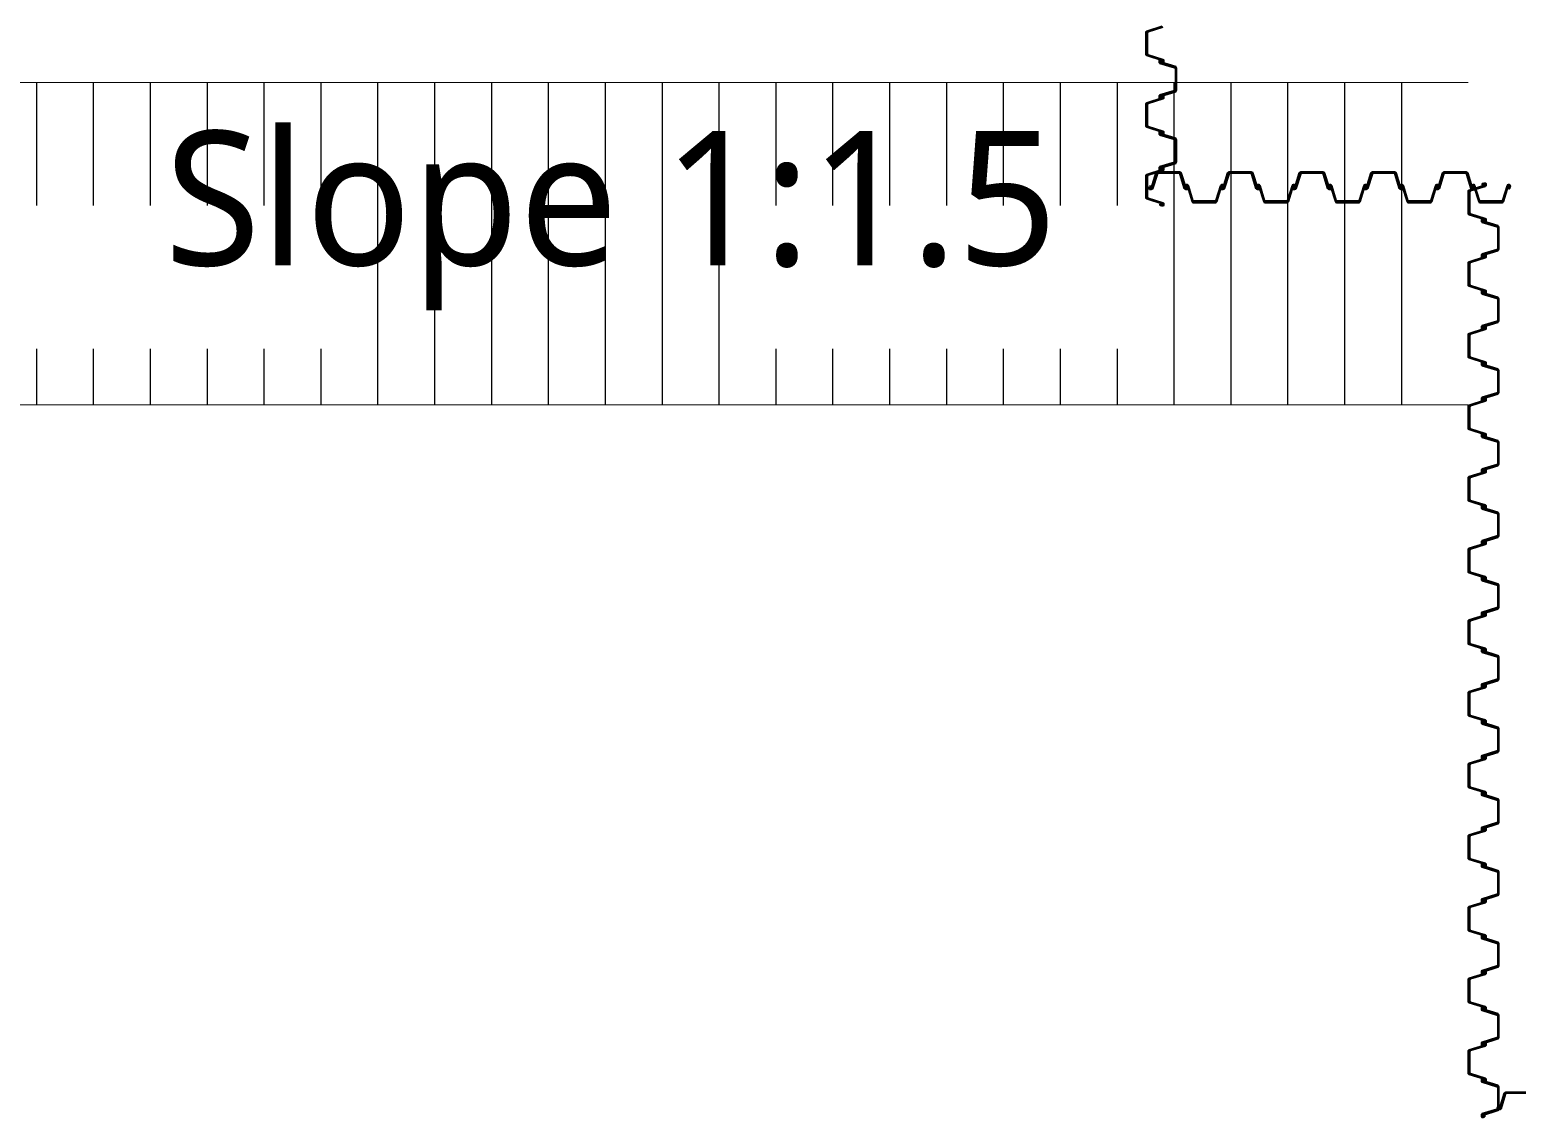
# Model space of a CAD drawing. Header units: millimetres. Extents: x -383953 to 676589, y -101685 to 196247.
# Drawn here: x 15797 to 32394, y 35019 to 47163 of the extents above; entities that cross this region are included whole.
import ezdxf
from ezdxf.enums import TextEntityAlignment as Align

# ---------------------------------------------------------------- set-up
doc = ezdxf.new("R2010")
doc.units = ezdxf.units.MM
doc.layers.add('$0$NDC_S_THIN LINE', color=7, linetype='Continuous', lineweight=20)
doc.layers.add('NDC_S_DIM', color=1, linetype='Continuous', lineweight=15)
doc.layers.add('C-TEXT', color=7, linetype='Continuous')
doc.layers.add('SHEET Pile', color=2, linetype='Continuous')
doc.styles.add('JY-T', font='malgun.ttf')

msp = doc.modelspace()

# ---------------------------------------------------------------- hatches: boundary and pattern name
at = {"layer": '$0$NDC_S_THIN LINE', "ltscale": 100}
h = msp.add_hatch(dxfattribs=at)
h.set_pattern_fill('ANSI31', scale=200, angle=45)
edge = h.paths.add_edge_path()
edge.add_ellipse((9193.4, 48742.1), major_axis=(-13.9, 2204.7), ratio=0.9999998, start_angle=169.10867, end_angle=171.9914, ccw=False)
edge.add_ellipse((9193.4, 48742.1), major_axis=(-13.9, 2204.7), ratio=0.9999998, start_angle=148.75232, end_angle=169.10867)
edge.add_line((8790.5, 46574.5), (900, 46574.5))
edge.add_line((900, 46574.5), (900, 44400))
edge.add_line((900, 44400), (7200, 44400))
edge.add_line((7200, 44400), (7200, 45200))
edge.add_line((7200, 45200), (8900, 45200))
edge.add_line((8900, 45200), (8900, 46556.9))
h.paths.add_polyline_path([(15600, 44400), (11200, 44400), (11200, 43600), (9200, 43600), (9200, 42974.5), (17600, 42974.5), (17600, 43600), (15600, 43600)])
edge = h.paths.add_edge_path()
edge.add_line((15600, 45200), (17600, 45200))
edge.add_line((17600, 45200), (17600, 46574.5))
edge.add_line((17600, 46574.5), (9596.3, 46574.5))
edge.add_ellipse((9193.4, 48742.1), major_axis=(-13.9, 2204.7), ratio=0.9999998, start_angle=179.90566, end_angle=190.16963, ccw=False)
edge.add_line((9500, 46561), (9500, 45200))
edge.add_line((9500, 45200), (11200, 45200))
edge.add_line((11200, 45200), (11200, 44400))
edge.add_line((11200, 44400), (15600, 44400))
edge.add_line((15600, 44400), (15600, 45200))
h.paths.add_polyline_path([(7200, 44400), (900, 44400), (900, 42974.5), (9200, 42974.5), (9200, 43600), (7200, 43600)])
h.paths.add_polyline_path([(24000, 44400), (19600, 44400), (19600, 43600), (17600, 43600), (17600, 42974.5), (26000, 42974.5), (26000, 43600), (24000, 43600)])
h.paths.add_polyline_path([(26000, 46574.5), (17600, 46574.5), (17600, 45200), (19600, 45200), (19600, 44400), (24000, 44400), (24000, 45200), (26000, 45200)])
h.paths.add_polyline_path([(31400, 46574.5), (26000, 46574.5), (26000, 45200), (28000, 45200), (28000, 44400), (31400, 44400)])
h.paths.add_polyline_path([(28442.1, 46012.6, -1.0025688), (28440.4, 46007), (28449.1, 46003.6, 0.617645), (28447.5, 46031.6, 0.725792), (28401.5, 46045.7)], flags=16)
h.paths.add_polyline_path([(28457, 45604.4, 0.6688329), (28444.2, 45628.6), (28444.2, 45626.6, -0.4994661), (28455.7, 45605.8), (28427.4, 45597, 0.7805535)], flags=16)
h.paths.add_polyline_path([(28313.6, 45417.2, 0.6026479), (28311.1, 45397.6, 0.9313947), (28311.5, 45391.7, 0.6026479), (28314, 45411.4, 0.9313947)], flags=16)
h.paths.add_polyline_path([(29113.6, 45417.2, 0.6026479), (29111.1, 45397.6, 0.9313947), (29111.5, 45391.7, 0.6026479), (29114, 45411.4, 0.9313947)], flags=16)
h.paths.add_polyline_path([(29517.5, 45428.7), (29526.4, 45400.4, 0.7805536), (29519, 45430, 0.6688329), (29494.8, 45417.2), (29496.8, 45417.2, -0.4994662)], flags=16)
h.paths.add_polyline_path([(30713.6, 45417.2, 0.6026479), (30711.1, 45397.6, 0.9313947), (30711.5, 45391.7, 0.6026479), (30714, 45411.4, 0.9313947)], flags=16)
h.paths.add_polyline_path([(29902.8, 45381.8), (29914.2, 45408.3, 0.800323)], flags=16)
h.paths.add_polyline_path([(31400, 44400), (28000, 44400), (28000, 43600), (26000, 43600), (26000, 42974.5), (31400, 42974.5)])
h.paths.add_polyline_path([(12806.3, 45326.7), (14869.8, 45326.7), (14869.8, 46102.3), (12806.3, 46102.3)], flags=24)
h.paths.add_polyline_path([(11557.6, 46025.6), (16320.7, 46025.6), (16320.7, 47131.2), (11557.6, 47131.2)], flags=9)

# ---------------------------------------------------------------- linework, layer by layer
at = {"layer": '$0$NDC_S_THIN LINE', "color": 7, "ltscale": 100, "const_width": 10}
msp.add_lwpolyline([(900, 42974.5), (31860, 42974.5)], dxfattribs=at)
at = {"layer": 'NDC_S_DIM', "ltscale": 100, "const_width": 10}
for points in [[(900, 46574.5), (28588.7, 46574.5)], [(900, 46574.5), (31860, 46574.5)]]:
    msp.add_lwpolyline(points, dxfattribs=at)
at = {"layer": 'SHEET Pile'}
for points in [[(28447.2, 47189.8), (28284, 47139.8, 0.2992329), (28274.2, 47124.9), (28274.2, 46896.7, 0.2992329), (28284, 46881.8), (28447.5, 46831.6, -0.2992329), (28457, 46817.2), (28457, 46809.8, -0.5351003), (28436.5, 46796), (28420.5, 46801.7, -0.2992329), (28418.7, 46804.4), (28418.7, 46811.8, -0.5393699), (28422.8, 46814.5), (28440.1, 46807.1, 0.5393699), (28444.2, 46809.8), (28444.2, 46817.2, 0.2992329), (28442.4, 46819.9), (28271.2, 46873.4, -0.2992329), (28261.5, 46888.3), (28261.5, 47133.3, -0.2992329), (28271.2, 47148.2), (28442.4, 47201.7, 0.2992329)], [(28415.7, 46789.8), (28578.9, 46739.8, -0.2992329), (28588.7, 46724.9), (28588.7, 46496.7, -0.2992329), (28578.9, 46481.8), (28415.4, 46431.6, 0.2992329), (28405.9, 46417.2), (28405.9, 46409.8, 0.5351003), (28426.4, 46396), (28442.4, 46401.7, 0.2992329), (28444.2, 46404.4), (28444.2, 46411.8, 0.5393699), (28440.1, 46414.5), (28422.8, 46407.1, -0.5393699), (28418.7, 46409.8), (28418.7, 46417.2, -0.2992329), (28420.5, 46419.9), (28591.7, 46473.4, 0.2992329), (28601.5, 46488.3), (28601.5, 46733.3, 0.2992329), (28591.7, 46748.2), (28420.5, 46801.7, -0.2992329), (28418.7, 46804.4), (28418.7, 46811.8, -0.5393699), (28422.8, 46814.5), (28440.1, 46807.1, 0.5393699), (28444.2, 46809.8), (28444.2, 46817.2, 0.2992329), (28442.4, 46819.9), (28426.4, 46825.6, 0.5351003), (28405.9, 46811.8), (28405.9, 46804.4, 0.2992329), (28415.4, 46790)], [(28447.2, 46389.8), (28284, 46339.8, 0.2992329), (28274.2, 46324.9), (28274.2, 46096.7, 0.2992329), (28284, 46081.8), (28447.5, 46031.6, -0.2992329), (28457, 46017.2), (28457, 46009.8, -0.5351003), (28436.5, 45996), (28420.5, 46001.7, -0.2992329), (28418.7, 46004.4), (28418.7, 46011.8, -0.5393699), (28422.8, 46014.5), (28440.1, 46007.1, 0.5393699), (28444.2, 46009.8), (28444.2, 46017.2, 0.2992329), (28442.4, 46019.9), (28271.2, 46073.4, -0.2992329), (28261.5, 46088.3), (28261.5, 46333.3, -0.2992329), (28271.2, 46348.2), (28442.4, 46401.7, 0.2992329), (28444.2, 46404.4), (28444.2, 46411.8, 0.5393699), (28440.1, 46414.5), (28422.8, 46407.1, -0.5393699), (28418.7, 46409.8), (28418.7, 46417.2, -0.2992329), (28420.5, 46419.9), (28436.5, 46425.6, -0.5351003), (28457, 46411.8), (28457, 46404.4, -0.2992329), (28447.5, 46390)], [(28415.7, 45989.8), (28578.9, 45939.8, -0.2992329), (28588.7, 45924.9), (28588.7, 45696.7, -0.2992329), (28578.9, 45681.8), (28415.4, 45631.6, 0.2992329), (28405.9, 45617.2), (28405.9, 45609.8, 0.5351003), (28426.4, 45596), (28442.4, 45601.7, 0.2992329), (28444.2, 45604.4), (28444.2, 45611.8, 0.5393699), (28440.1, 45614.5), (28422.8, 45607.1, -0.5393699), (28418.7, 45609.8), (28418.7, 45617.2, -0.2992329), (28420.5, 45619.9), (28591.7, 45673.4, 0.2992329), (28601.5, 45688.3), (28601.5, 45933.3, 0.2992329), (28591.7, 45948.2), (28420.5, 46001.7, -0.2992329), (28418.7, 46004.4), (28418.7, 46011.8, -0.5393699), (28422.8, 46014.5), (28440.1, 46007.1, 0.5393699), (28444.2, 46009.8), (28444.2, 46017.2, 0.2992329), (28442.4, 46019.9), (28426.4, 46025.6, 0.5351003), (28405.9, 46011.8), (28405.9, 46004.4, 0.2992329), (28415.4, 45990)], [(28447.2, 45589.8), (28284, 45539.8, 0.2992329), (28274.2, 45524.9), (28274.2, 45296.7, 0.2992329), (28284, 45281.8), (28447.5, 45231.6, -0.2992329), (28457, 45217.2), (28457, 45209.8, -0.5351003), (28436.5, 45196), (28420.5, 45201.7, -0.2992329), (28418.7, 45204.4), (28418.7, 45211.8, -0.5393699), (28422.8, 45214.5), (28440.1, 45207.1, 0.5393699), (28444.2, 45209.8), (28444.2, 45217.2, 0.2992329), (28442.4, 45219.9), (28271.2, 45273.4, -0.2992329), (28261.5, 45288.3), (28261.5, 45533.3, -0.2992329), (28271.2, 45548.2), (28442.4, 45601.7, 0.2992329), (28444.2, 45604.4), (28444.2, 45611.8, 0.5393699), (28440.1, 45614.5), (28422.8, 45607.1, -0.5393699), (28418.7, 45609.8), (28418.7, 45617.2, -0.2992329), (28420.5, 45619.9), (28436.5, 45625.6, -0.5351003), (28457, 45611.8), (28457, 45604.4, -0.2992329), (28447.5, 45590)], [(28691.6, 45388.7), (28641.6, 45551.9, 0.2992329), (28626.7, 45561.7), (28398.5, 45561.7, 0.2992329), (28383.6, 45551.9), (28333.4, 45388.4, -0.2992329), (28319, 45378.9), (28311.5, 45378.9, -0.5351003), (28297.8, 45399.4), (28303.5, 45415.4, -0.2992329), (28306.2, 45417.2), (28313.6, 45417.2, -0.5393699), (28316.3, 45413.1), (28308.8, 45395.8, 0.5393699), (28311.5, 45391.7), (28319, 45391.7, 0.2992329), (28321.7, 45393.5), (28375.2, 45564.7, -0.2992329), (28390.1, 45574.5), (28635.1, 45574.5, -0.2992329), (28650, 45564.7), (28703.5, 45393.5, 0.2992329), (28706.2, 45391.7), (28713.6, 45391.7, 0.5393699), (28716.3, 45395.8), (28708.8, 45413.1, -0.5393699), (28711.5, 45417.2), (28719, 45417.2, -0.2992329), (28721.7, 45415.4), (28727.4, 45399.4, -0.5351003), (28713.6, 45378.9), (28706.2, 45378.9, -0.2992329), (28691.8, 45388.4)], [(29491.6, 45388.7), (29441.6, 45551.9, 0.2992329), (29426.7, 45561.7), (29198.5, 45561.7, 0.2992329), (29183.6, 45551.9), (29133.4, 45388.4, -0.2992329), (29119, 45378.9), (29111.5, 45378.9, -0.5351003), (29097.8, 45399.4), (29103.5, 45415.4, -0.2992329), (29106.2, 45417.2), (29113.6, 45417.2, -0.5393699), (29116.3, 45413.1), (29108.8, 45395.8, 0.5393699), (29111.5, 45391.7), (29119, 45391.7, 0.2992329), (29121.7, 45393.5), (29175.2, 45564.7, -0.2992329), (29190.1, 45574.5), (29435.1, 45574.5, -0.2992329), (29450, 45564.7), (29503.5, 45393.5, 0.2992329), (29506.2, 45391.7), (29513.6, 45391.7, 0.5393699), (29516.3, 45395.8), (29508.8, 45413.1, -0.5393699), (29511.5, 45417.2), (29519, 45417.2, -0.2992329), (29521.7, 45415.4), (29527.4, 45399.4, -0.5351003), (29513.6, 45378.9), (29506.2, 45378.9, -0.2992329), (29491.8, 45388.4)], [(30291.6, 45388.7), (30241.6, 45551.9, 0.2992329), (30226.7, 45561.7), (29998.5, 45561.7, 0.2992329), (29983.6, 45551.9), (29933.4, 45388.4, -0.2992329), (29919, 45378.9), (29911.5, 45378.9, -0.5351003), (29897.8, 45399.4), (29903.5, 45415.4, -0.2992329), (29906.2, 45417.2), (29913.6, 45417.2, -0.5393699), (29916.3, 45413.1), (29908.8, 45395.8, 0.5393699), (29911.5, 45391.7), (29919, 45391.7, 0.2992329), (29921.7, 45393.5), (29975.2, 45564.7, -0.2992329), (29990.1, 45574.5), (30235.1, 45574.5, -0.2992329), (30250, 45564.7), (30303.5, 45393.5, 0.2992329), (30306.2, 45391.7), (30313.6, 45391.7, 0.5393699), (30316.3, 45395.8), (30308.8, 45413.1, -0.5393699), (30311.5, 45417.2), (30319, 45417.2, -0.2992329), (30321.7, 45415.4), (30327.4, 45399.4, -0.5351003), (30313.6, 45378.9), (30306.2, 45378.9, -0.2992329), (30291.8, 45388.4)], [(31091.6, 45388.7), (31041.6, 45551.9, 0.2992329), (31026.7, 45561.7), (30798.5, 45561.7, 0.2992329), (30783.6, 45551.9), (30733.4, 45388.4, -0.2992329), (30719, 45378.9), (30711.5, 45378.9, -0.5351003), (30697.8, 45399.4), (30703.5, 45415.4, -0.2992329), (30706.2, 45417.2), (30713.6, 45417.2, -0.5393699), (30716.3, 45413.1), (30708.8, 45395.8, 0.5393699), (30711.5, 45391.7), (30719, 45391.7, 0.2992329), (30721.7, 45393.5), (30775.2, 45564.7, -0.2992329), (30790.1, 45574.5), (31035.1, 45574.5, -0.2992329), (31050, 45564.7), (31103.5, 45393.5, 0.2992329), (31106.2, 45391.7), (31113.6, 45391.7, 0.5393699), (31116.3, 45395.8), (31108.8, 45413.1, -0.5393699), (31111.5, 45417.2), (31119, 45417.2, -0.2992329), (31121.7, 45415.4), (31127.4, 45399.4, -0.5351003), (31113.6, 45378.9), (31106.2, 45378.9, -0.2992329), (31091.8, 45388.4)], [(31891.6, 45388.7), (31841.6, 45551.9, 0.2992329), (31826.7, 45561.7), (31598.5, 45561.7, 0.2992329), (31583.6, 45551.9), (31533.4, 45388.4, -0.2992329), (31519, 45378.9), (31511.5, 45378.9, -0.5351003), (31497.8, 45399.4), (31503.5, 45415.4, -0.2992329), (31506.2, 45417.2), (31513.6, 45417.2, -0.5393699), (31516.3, 45413.1), (31508.8, 45395.8, 0.5393699), (31511.5, 45391.7), (31519, 45391.7, 0.2992329), (31521.7, 45393.5), (31575.2, 45564.7, -0.2992329), (31590.1, 45574.5), (31835.1, 45574.5, -0.2992329), (31850, 45564.7), (31903.5, 45393.5, 0.2992329), (31906.2, 45391.7), (31913.6, 45391.7, 0.5393699), (31916.3, 45395.8), (31908.8, 45413.1, -0.5393699), (31911.5, 45417.2), (31919, 45417.2, -0.2992329), (31921.7, 45415.4), (31927.4, 45399.4, -0.5351003), (31913.6, 45378.9), (31906.2, 45378.9, -0.2992329), (31891.8, 45388.4)], [(29091.6, 45420.2), (29041.6, 45257, -0.2992329), (29026.7, 45247.2), (28798.5, 45247.2, -0.2992329), (28783.6, 45257), (28733.4, 45420.5, 0.2992329), (28719, 45430), (28711.5, 45430, 0.5351003), (28697.8, 45409.5), (28703.5, 45393.5, 0.2992329), (28706.2, 45391.7), (28713.6, 45391.7, 0.5393699), (28716.3, 45395.8), (28708.8, 45413.1, -0.5393699), (28711.5, 45417.2), (28719, 45417.2, -0.2992329), (28721.7, 45415.4), (28775.2, 45244.3, 0.2992329), (28790.1, 45234.5), (29035.1, 45234.5, 0.2992329), (29050, 45244.3), (29103.5, 45415.4, -0.2992329), (29106.2, 45417.2), (29113.6, 45417.2, -0.5393699), (29116.3, 45413.1), (29108.8, 45395.8, 0.5393699), (29111.5, 45391.7), (29119, 45391.7, 0.2992329), (29121.7, 45393.5), (29127.4, 45409.5, 0.5351003), (29113.6, 45430), (29106.2, 45430, 0.2992329), (29091.8, 45420.5)], [(29891.6, 45420.2), (29841.6, 45257, -0.2992329), (29826.7, 45247.2), (29598.5, 45247.2, -0.2992329), (29583.6, 45257), (29533.4, 45420.5, 0.2992329), (29519, 45430), (29511.5, 45430, 0.5351003), (29497.8, 45409.5), (29503.5, 45393.5, 0.2992329), (29506.2, 45391.7), (29513.6, 45391.7, 0.5393699), (29516.3, 45395.8), (29508.8, 45413.1, -0.5393699), (29511.5, 45417.2), (29519, 45417.2, -0.2992329), (29521.7, 45415.4), (29575.2, 45244.3, 0.2992329), (29590.1, 45234.5), (29835.1, 45234.5, 0.2992329), (29850, 45244.3), (29903.5, 45415.4, -0.2992329), (29906.2, 45417.2), (29913.6, 45417.2, -0.5393699), (29916.3, 45413.1), (29908.8, 45395.8, 0.5393699), (29911.5, 45391.7), (29919, 45391.7, 0.2992329), (29921.7, 45393.5), (29927.4, 45409.5, 0.5351003), (29913.6, 45430), (29906.2, 45430, 0.2992329), (29891.8, 45420.5)], [(30691.6, 45420.2), (30641.6, 45257, -0.2992329), (30626.7, 45247.2), (30398.5, 45247.2, -0.2992329), (30383.6, 45257), (30333.4, 45420.5, 0.2992329), (30319, 45430), (30311.5, 45430, 0.5351003), (30297.8, 45409.5), (30303.5, 45393.5, 0.2992329), (30306.2, 45391.7), (30313.6, 45391.7, 0.5393699), (30316.3, 45395.8), (30308.8, 45413.1, -0.5393699), (30311.5, 45417.2), (30319, 45417.2, -0.2992329), (30321.7, 45415.4), (30375.2, 45244.3, 0.2992329), (30390.1, 45234.5), (30635.1, 45234.5, 0.2992329), (30650, 45244.3), (30703.5, 45415.4, -0.2992329), (30706.2, 45417.2), (30713.6, 45417.2, -0.5393699), (30716.3, 45413.1), (30708.8, 45395.8, 0.5393699), (30711.5, 45391.7), (30719, 45391.7, 0.2992329), (30721.7, 45393.5), (30727.4, 45409.5, 0.5351003), (30713.6, 45430), (30706.2, 45430, 0.2992329), (30691.8, 45420.5)], [(31491.6, 45420.2), (31441.6, 45257, -0.2992329), (31426.7, 45247.2), (31198.5, 45247.2, -0.2992329), (31183.6, 45257), (31133.4, 45420.5, 0.2992329), (31119, 45430), (31111.5, 45430, 0.5351003), (31097.8, 45409.5), (31103.5, 45393.5, 0.2992329), (31106.2, 45391.7), (31113.6, 45391.7, 0.5393699), (31116.3, 45395.8), (31108.8, 45413.1, -0.5393699), (31111.5, 45417.2), (31119, 45417.2, -0.2992329), (31121.7, 45415.4), (31175.2, 45244.3, 0.2992329), (31190.1, 45234.5), (31435.1, 45234.5, 0.2992329), (31450, 45244.3), (31503.5, 45415.4, -0.2992329), (31506.2, 45417.2), (31513.6, 45417.2, -0.5393699), (31516.3, 45413.1), (31508.8, 45395.8, 0.5393699), (31511.5, 45391.7), (31519, 45391.7, 0.2992329), (31521.7, 45393.5), (31527.4, 45409.5, 0.5351003), (31513.6, 45430), (31506.2, 45430, 0.2992329), (31491.8, 45420.5)], [(32045.7, 45414.3), (31882.5, 45364.3, 0.2992329), (31872.8, 45349.4), (31872.8, 45121.1, 0.2992329), (31882.5, 45106.3), (32046, 45056.1, -0.2992329), (32055.5, 45041.7), (32055.5, 45034.2, -0.5351003), (32035.1, 45020.5), (32019, 45026.2, -0.2992329), (32017.2, 45028.9), (32017.2, 45036.3, -0.5393699), (32021.4, 45039), (32038.6, 45031.5, 0.5393699), (32042.8, 45034.2), (32042.8, 45041.7, 0.2992329), (32041, 45044.4), (31869.8, 45097.9, -0.2992329), (31860, 45112.8), (31860, 45357.8, -0.2992329), (31869.8, 45372.6), (32041, 45426.2, 0.2992329), (32042.8, 45428.9), (32042.8, 45436.3, 0.5393699), (32038.6, 45439), (32021.4, 45431.5, -0.5393699), (32017.2, 45434.2), (32017.2, 45441.7, -0.2992329), (32019, 45444.4), (32035.1, 45450, -0.5351003), (32055.5, 45436.3), (32055.5, 45428.9, -0.2992329), (32046, 45414.4)], [(32291.6, 45420.2), (32241.6, 45257, -0.2992329), (32226.7, 45247.2), (31998.5, 45247.2, -0.2992329), (31983.6, 45257), (31933.4, 45420.5, 0.2992329), (31919, 45430), (31911.5, 45430, 0.5351003), (31897.8, 45409.5), (31903.5, 45393.5, 0.2992329), (31906.2, 45391.7), (31913.6, 45391.7, 0.5393699), (31916.3, 45395.8), (31908.8, 45413.1, -0.5393699), (31911.5, 45417.2), (31919, 45417.2, -0.2992329), (31921.7, 45415.4), (31975.2, 45244.3, 0.2992329), (31990.1, 45234.5), (32235.1, 45234.5, 0.2992329), (32250, 45244.3), (32303.5, 45415.4, -0.2992329), (32306.2, 45417.2), (32313.6, 45417.2, -0.5393699), (32316.3, 45413.1), (32308.8, 45395.8, 0.5393699), (32311.5, 45391.7), (32319, 45391.7, 0.2992329), (32321.7, 45393.5), (32327.4, 45409.5, 0.5351003), (32313.6, 45430), (32306.2, 45430, 0.2992329), (32291.8, 45420.5)], [(32014.3, 45014.3), (32177.5, 44964.3, -0.2992329), (32187.2, 44949.4), (32187.2, 44721.1, -0.2992329), (32177.5, 44706.3), (32014, 44656.1, 0.2992329), (32004.5, 44641.7), (32004.5, 44634.2, 0.5351003), (32024.9, 44620.5), (32041, 44626.2, 0.2992329), (32042.8, 44628.9), (32042.8, 44636.3, 0.5393699), (32038.6, 44639), (32021.4, 44631.5, -0.5393699), (32017.2, 44634.2), (32017.2, 44641.7, -0.2992329), (32019, 44644.4), (32190.2, 44697.9, 0.2992329), (32200, 44712.8), (32200, 44957.8, 0.2992329), (32190.2, 44972.6), (32019, 45026.2, -0.2992329), (32017.2, 45028.9), (32017.2, 45036.3, -0.5393699), (32021.4, 45039), (32038.6, 45031.5, 0.5393699), (32042.8, 45034.2), (32042.8, 45041.7, 0.2992329), (32041, 45044.4), (32024.9, 45050, 0.5351003), (32004.5, 45036.3), (32004.5, 45028.9, 0.2992329), (32014, 45014.4)], [(32045.7, 44614.3), (31882.5, 44564.3, 0.2992329), (31872.8, 44549.4), (31872.8, 44321.1, 0.2992329), (31882.5, 44306.3), (32046, 44256.1, -0.2992329), (32055.5, 44241.7), (32055.5, 44234.2, -0.5351003), (32035.1, 44220.5), (32019, 44226.2, -0.2992329), (32017.2, 44228.9), (32017.2, 44236.3, -0.5393699), (32021.4, 44239), (32038.6, 44231.5, 0.5393699), (32042.8, 44234.2), (32042.8, 44241.7, 0.2992329), (32041, 44244.4), (31869.8, 44297.9, -0.2992329), (31860, 44312.8), (31860, 44557.8, -0.2992329), (31869.8, 44572.6), (32041, 44626.2, 0.2992329), (32042.8, 44628.9), (32042.8, 44636.3, 0.5393699), (32038.6, 44639), (32021.4, 44631.5, -0.5393699), (32017.2, 44634.2), (32017.2, 44641.7, -0.2992329), (32019, 44644.4), (32035.1, 44650, -0.5351003), (32055.5, 44636.3), (32055.5, 44628.9, -0.2992329), (32046, 44614.4)], [(32014.3, 44214.3), (32177.5, 44164.3, -0.2992329), (32187.2, 44149.4), (32187.2, 43921.1, -0.2992329), (32177.5, 43906.3), (32014, 43856.1, 0.2992329), (32004.5, 43841.7), (32004.5, 43834.2, 0.5351003), (32024.9, 43820.5), (32041, 43826.2, 0.2992329), (32042.8, 43828.9), (32042.8, 43836.3, 0.5393699), (32038.6, 43839), (32021.4, 43831.5, -0.5393699), (32017.2, 43834.2), (32017.2, 43841.7, -0.2992329), (32019, 43844.4), (32190.2, 43897.9, 0.2992329), (32200, 43912.8), (32200, 44157.8, 0.2992329), (32190.2, 44172.6), (32019, 44226.2, -0.2992329), (32017.2, 44228.9), (32017.2, 44236.3, -0.5393699), (32021.4, 44239), (32038.6, 44231.5, 0.5393699), (32042.8, 44234.2), (32042.8, 44241.7, 0.2992329), (32041, 44244.4), (32024.9, 44250, 0.5351003), (32004.5, 44236.3), (32004.5, 44228.9, 0.2992329), (32014, 44214.4)], [(32045.7, 43814.3), (31882.5, 43764.3, 0.2992329), (31872.8, 43749.4), (31872.8, 43521.1, 0.2992329), (31882.5, 43506.3), (32046, 43456.1, -0.2992329), (32055.5, 43441.7), (32055.5, 43434.2, -0.5351003), (32035.1, 43420.5), (32019, 43426.2, -0.2992329), (32017.2, 43428.9), (32017.2, 43436.3, -0.5393699), (32021.4, 43439), (32038.6, 43431.5, 0.5393699), (32042.8, 43434.2), (32042.8, 43441.7, 0.2992329), (32041, 43444.4), (31869.8, 43497.9, -0.2992329), (31860, 43512.8), (31860, 43757.8, -0.2992329), (31869.8, 43772.6), (32041, 43826.2, 0.2992329), (32042.8, 43828.9), (32042.8, 43836.3, 0.5393699), (32038.6, 43839), (32021.4, 43831.5, -0.5393699), (32017.2, 43834.2), (32017.2, 43841.7, -0.2992329), (32019, 43844.4), (32035.1, 43850, -0.5351003), (32055.5, 43836.3), (32055.5, 43828.9, -0.2992329), (32046, 43814.4)], [(32014.3, 43414.3), (32177.5, 43364.3, -0.2992329), (32187.2, 43349.4), (32187.2, 43121.1, -0.2992329), (32177.5, 43106.3), (32014, 43056.1, 0.2992329), (32004.5, 43041.7), (32004.5, 43034.2, 0.5351003), (32024.9, 43020.5), (32041, 43026.2, 0.2992329), (32042.8, 43028.9), (32042.8, 43036.3, 0.5393699), (32038.6, 43039), (32021.4, 43031.5, -0.5393699), (32017.2, 43034.2), (32017.2, 43041.7, -0.2992329), (32019, 43044.4), (32190.2, 43097.9, 0.2992329), (32200, 43112.8), (32200, 43357.8, 0.2992329), (32190.2, 43372.6), (32019, 43426.2, -0.2992329), (32017.2, 43428.9), (32017.2, 43436.3, -0.5393699), (32021.4, 43439), (32038.6, 43431.5, 0.5393699), (32042.8, 43434.2), (32042.8, 43441.7, 0.2992329), (32041, 43444.4), (32024.9, 43450, 0.5351003), (32004.5, 43436.3), (32004.5, 43428.9, 0.2992329), (32014, 43414.4)], [(32045.7, 43014.3), (31882.5, 42964.3, 0.2992329), (31872.8, 42949.4), (31872.8, 42721.1, 0.2992329), (31882.5, 42706.3), (32046, 42656.1, -0.2992329), (32055.5, 42641.7), (32055.5, 42634.2, -0.5351003), (32035.1, 42620.5), (32019, 42626.2, -0.2992329), (32017.2, 42628.9), (32017.2, 42636.3, -0.5393699), (32021.4, 42639), (32038.6, 42631.5, 0.5393699), (32042.8, 42634.2), (32042.8, 42641.7, 0.2992329), (32041, 42644.4), (31869.8, 42697.9, -0.2992329), (31860, 42712.8), (31860, 42957.8, -0.2992329), (31869.8, 42972.6), (32041, 43026.2, 0.2992329), (32042.8, 43028.9), (32042.8, 43036.3, 0.5393699), (32038.6, 43039), (32021.4, 43031.5, -0.5393699), (32017.2, 43034.2), (32017.2, 43041.7, -0.2992329), (32019, 43044.4), (32035.1, 43050, -0.5351003), (32055.5, 43036.3), (32055.5, 43028.9, -0.2992329), (32046, 43014.4)], [(32014.3, 42614.3), (32177.5, 42564.3, -0.2992329), (32187.2, 42549.4), (32187.2, 42321.1, -0.2992329), (32177.5, 42306.3), (32014, 42256.1, 0.2992329), (32004.5, 42241.7), (32004.5, 42234.2, 0.5351003), (32024.9, 42220.5), (32041, 42226.2, 0.2992329), (32042.8, 42228.9), (32042.8, 42236.3, 0.5393699), (32038.6, 42239), (32021.4, 42231.5, -0.5393699), (32017.2, 42234.2), (32017.2, 42241.7, -0.2992329), (32019, 42244.4), (32190.2, 42297.9, 0.2992329), (32200, 42312.8), (32200, 42557.8, 0.2992329), (32190.2, 42572.6), (32019, 42626.2, -0.2992329), (32017.2, 42628.9), (32017.2, 42636.3, -0.5393699), (32021.4, 42639), (32038.6, 42631.5, 0.5393699), (32042.8, 42634.2), (32042.8, 42641.7, 0.2992329), (32041, 42644.4), (32024.9, 42650, 0.5351003), (32004.5, 42636.3), (32004.5, 42628.9, 0.2992329), (32014, 42614.4)], [(32045.7, 42214.3), (31882.5, 42164.3, 0.2992329), (31872.8, 42149.4), (31872.8, 41921.1, 0.2992329), (31882.5, 41906.3), (32046, 41856.1, -0.2992329), (32055.5, 41841.7), (32055.5, 41834.2, -0.5351003), (32035.1, 41820.5), (32019, 41826.2, -0.2992329), (32017.2, 41828.9), (32017.2, 41836.3, -0.5393699), (32021.4, 41839), (32038.6, 41831.5, 0.5393699), (32042.8, 41834.2), (32042.8, 41841.7, 0.2992329), (32041, 41844.4), (31869.8, 41897.9, -0.2992329), (31860, 41912.8), (31860, 42157.8, -0.2992329), (31869.8, 42172.6), (32041, 42226.2, 0.2992329), (32042.8, 42228.9), (32042.8, 42236.3, 0.5393699), (32038.6, 42239), (32021.4, 42231.5, -0.5393699), (32017.2, 42234.2), (32017.2, 42241.7, -0.2992329), (32019, 42244.4), (32035.1, 42250, -0.5351003), (32055.5, 42236.3), (32055.5, 42228.9, -0.2992329), (32046, 42214.4)], [(32014.3, 41814.3), (32177.5, 41764.3, -0.2992329), (32187.2, 41749.4), (32187.2, 41521.1, -0.2992329), (32177.5, 41506.3), (32014, 41456.1, 0.2992329), (32004.5, 41441.7), (32004.5, 41434.2, 0.5351003), (32024.9, 41420.5), (32041, 41426.2, 0.2992329), (32042.8, 41428.9), (32042.8, 41436.3, 0.5393699), (32038.6, 41439), (32021.4, 41431.5, -0.5393699), (32017.2, 41434.2), (32017.2, 41441.7, -0.2992329), (32019, 41444.4), (32190.2, 41497.9, 0.2992329), (32200, 41512.8), (32200, 41757.8, 0.2992329), (32190.2, 41772.6), (32019, 41826.2, -0.2992329), (32017.2, 41828.9), (32017.2, 41836.3, -0.5393699), (32021.4, 41839), (32038.6, 41831.5, 0.5393699), (32042.8, 41834.2), (32042.8, 41841.7, 0.2992329), (32041, 41844.4), (32024.9, 41850, 0.5351003), (32004.5, 41836.3), (32004.5, 41828.9, 0.2992329), (32014, 41814.4)], [(32045.7, 41414.3), (31882.5, 41364.3, 0.2992329), (31872.8, 41349.4), (31872.8, 41121.1, 0.2992329), (31882.5, 41106.3), (32046, 41056.1, -0.2992329), (32055.5, 41041.7), (32055.5, 41034.2, -0.5351003), (32035.1, 41020.5), (32019, 41026.2, -0.2992329), (32017.2, 41028.9), (32017.2, 41036.3, -0.5393699), (32021.4, 41039), (32038.6, 41031.5, 0.5393699), (32042.8, 41034.2), (32042.8, 41041.7, 0.2992329), (32041, 41044.4), (31869.8, 41097.9, -0.2992329), (31860, 41112.8), (31860, 41357.8, -0.2992329), (31869.8, 41372.6), (32041, 41426.2, 0.2992329), (32042.8, 41428.9), (32042.8, 41436.3, 0.5393699), (32038.6, 41439), (32021.4, 41431.5, -0.5393699), (32017.2, 41434.2), (32017.2, 41441.7, -0.2992329), (32019, 41444.4), (32035.1, 41450, -0.5351003), (32055.5, 41436.3), (32055.5, 41428.9, -0.2992329), (32046, 41414.4)], [(32014.3, 41014.3), (32177.5, 40964.3, -0.2992329), (32187.2, 40949.4), (32187.2, 40721.1, -0.2992329), (32177.5, 40706.3), (32014, 40656.1, 0.2992329), (32004.5, 40641.7), (32004.5, 40634.2, 0.5351003), (32024.9, 40620.5), (32041, 40626.2, 0.2992329), (32042.8, 40628.9), (32042.8, 40636.3, 0.5393699), (32038.6, 40639), (32021.4, 40631.5, -0.5393699), (32017.2, 40634.2), (32017.2, 40641.7, -0.2992329), (32019, 40644.4), (32190.2, 40697.9, 0.2992329), (32200, 40712.8), (32200, 40957.8, 0.2992329), (32190.2, 40972.6), (32019, 41026.2, -0.2992329), (32017.2, 41028.9), (32017.2, 41036.3, -0.5393699), (32021.4, 41039), (32038.6, 41031.5, 0.5393699), (32042.8, 41034.2), (32042.8, 41041.7, 0.2992329), (32041, 41044.4), (32024.9, 41050, 0.5351003), (32004.5, 41036.3), (32004.5, 41028.9, 0.2992329), (32014, 41014.4)], [(32045.7, 40614.3), (31882.5, 40564.3, 0.2992329), (31872.8, 40549.4), (31872.8, 40321.1, 0.2992329), (31882.5, 40306.3), (32046, 40256.1, -0.2992329), (32055.5, 40241.7), (32055.5, 40234.2, -0.5351003), (32035.1, 40220.5), (32019, 40226.2, -0.2992329), (32017.2, 40228.9), (32017.2, 40236.3, -0.5393699), (32021.4, 40239), (32038.6, 40231.5, 0.5393699), (32042.8, 40234.2), (32042.8, 40241.7, 0.2992329), (32041, 40244.4), (31869.8, 40297.9, -0.2992329), (31860, 40312.8), (31860, 40557.8, -0.2992329), (31869.8, 40572.6), (32041, 40626.2, 0.2992329), (32042.8, 40628.9), (32042.8, 40636.3, 0.5393699), (32038.6, 40639), (32021.4, 40631.5, -0.5393699), (32017.2, 40634.2), (32017.2, 40641.7, -0.2992329), (32019, 40644.4), (32035.1, 40650, -0.5351003), (32055.5, 40636.3), (32055.5, 40628.9, -0.2992329), (32046, 40614.4)], [(32014.3, 40214.3), (32177.5, 40164.3, -0.2992329), (32187.2, 40149.4), (32187.2, 39921.1, -0.2992329), (32177.5, 39906.3), (32014, 39856.1, 0.2992329), (32004.5, 39841.7), (32004.5, 39834.2, 0.5351003), (32024.9, 39820.5), (32041, 39826.2, 0.2992329), (32042.8, 39828.9), (32042.8, 39836.3, 0.5393699), (32038.6, 39839), (32021.4, 39831.5, -0.5393699), (32017.2, 39834.2), (32017.2, 39841.7, -0.2992329), (32019, 39844.4), (32190.2, 39897.9, 0.2992329), (32200, 39912.8), (32200, 40157.8, 0.2992329), (32190.2, 40172.6), (32019, 40226.2, -0.2992329), (32017.2, 40228.9), (32017.2, 40236.3, -0.5393699), (32021.4, 40239), (32038.6, 40231.5, 0.5393699), (32042.8, 40234.2), (32042.8, 40241.7, 0.2992329), (32041, 40244.4), (32024.9, 40250, 0.5351003), (32004.5, 40236.3), (32004.5, 40228.9, 0.2992329), (32014, 40214.4)], [(32045.7, 39814.3), (31882.5, 39764.3, 0.2992329), (31872.8, 39749.4), (31872.8, 39521.1, 0.2992329), (31882.5, 39506.3), (32046, 39456.1, -0.2992329), (32055.5, 39441.7), (32055.5, 39434.2, -0.5351003), (32035.1, 39420.5), (32019, 39426.2, -0.2992329), (32017.2, 39428.9), (32017.2, 39436.3, -0.5393699), (32021.4, 39439), (32038.6, 39431.5, 0.5393699), (32042.8, 39434.2), (32042.8, 39441.7, 0.2992329), (32041, 39444.4), (31869.8, 39497.9, -0.2992329), (31860, 39512.8), (31860, 39757.8, -0.2992329), (31869.8, 39772.6), (32041, 39826.2, 0.2992329), (32042.8, 39828.9), (32042.8, 39836.3, 0.5393699), (32038.6, 39839), (32021.4, 39831.5, -0.5393699), (32017.2, 39834.2), (32017.2, 39841.7, -0.2992329), (32019, 39844.4), (32035.1, 39850, -0.5351003), (32055.5, 39836.3), (32055.5, 39828.9, -0.2992329), (32046, 39814.4)], [(32014.3, 39414.3), (32177.5, 39364.3, -0.2992329), (32187.2, 39349.4), (32187.2, 39121.1, -0.2992329), (32177.5, 39106.3), (32014, 39056.1, 0.2992329), (32004.5, 39041.7), (32004.5, 39034.2, 0.5351003), (32024.9, 39020.5), (32041, 39026.2, 0.2992329), (32042.8, 39028.9), (32042.8, 39036.3, 0.5393699), (32038.6, 39039), (32021.4, 39031.5, -0.5393699), (32017.2, 39034.2), (32017.2, 39041.7, -0.2992329), (32019, 39044.4), (32190.2, 39097.9, 0.2992329), (32200, 39112.8), (32200, 39357.8, 0.2992329), (32190.2, 39372.6), (32019, 39426.2, -0.2992329), (32017.2, 39428.9), (32017.2, 39436.3, -0.5393699), (32021.4, 39439), (32038.6, 39431.5, 0.5393699), (32042.8, 39434.2), (32042.8, 39441.7, 0.2992329), (32041, 39444.4), (32024.9, 39450, 0.5351003), (32004.5, 39436.3), (32004.5, 39428.9, 0.2992329), (32014, 39414.4)], [(32045.7, 39014.3), (31882.5, 38964.3, 0.2992329), (31872.8, 38949.4), (31872.8, 38721.1, 0.2992329), (31882.5, 38706.3), (32046, 38656.1, -0.2992329), (32055.5, 38641.7), (32055.5, 38634.2, -0.5351003), (32035.1, 38620.5), (32019, 38626.2, -0.2992329), (32017.2, 38628.9), (32017.2, 38636.3, -0.5393699), (32021.4, 38639), (32038.6, 38631.5, 0.5393699), (32042.8, 38634.2), (32042.8, 38641.7, 0.2992329), (32041, 38644.4), (31869.8, 38697.9, -0.2992329), (31860, 38712.8), (31860, 38957.8, -0.2992329), (31869.8, 38972.6), (32041, 39026.2, 0.2992329), (32042.8, 39028.9), (32042.8, 39036.3, 0.5393699), (32038.6, 39039), (32021.4, 39031.5, -0.5393699), (32017.2, 39034.2), (32017.2, 39041.7, -0.2992329), (32019, 39044.4), (32035.1, 39050, -0.5351003), (32055.5, 39036.3), (32055.5, 39028.9, -0.2992329), (32046, 39014.4)], [(32014.3, 38614.3), (32177.5, 38564.3, -0.2992329), (32187.2, 38549.4), (32187.2, 38321.1, -0.2992329), (32177.5, 38306.3), (32014, 38256.1, 0.2992329), (32004.5, 38241.7), (32004.5, 38234.2, 0.5351003), (32024.9, 38220.5), (32041, 38226.2, 0.2992329), (32042.8, 38228.9), (32042.8, 38236.3, 0.5393699), (32038.6, 38239), (32021.4, 38231.5, -0.5393699), (32017.2, 38234.2), (32017.2, 38241.7, -0.2992329), (32019, 38244.4), (32190.2, 38297.9, 0.2992329), (32200, 38312.8), (32200, 38557.8, 0.2992329), (32190.2, 38572.6), (32019, 38626.2, -0.2992329), (32017.2, 38628.9), (32017.2, 38636.3, -0.5393699), (32021.4, 38639), (32038.6, 38631.5, 0.5393699), (32042.8, 38634.2), (32042.8, 38641.7, 0.2992329), (32041, 38644.4), (32024.9, 38650, 0.5351003), (32004.5, 38636.3), (32004.5, 38628.9, 0.2992329), (32014, 38614.4)], [(32045.7, 38214.3), (31882.5, 38164.3, 0.2992329), (31872.8, 38149.4), (31872.8, 37921.1, 0.2992329), (31882.5, 37906.3), (32046, 37856.1, -0.2992329), (32055.5, 37841.7), (32055.5, 37834.2, -0.5351003), (32035.1, 37820.5), (32019, 37826.2, -0.2992329), (32017.2, 37828.9), (32017.2, 37836.3, -0.5393699), (32021.4, 37839), (32038.6, 37831.5, 0.5393699), (32042.8, 37834.2), (32042.8, 37841.7, 0.2992329), (32041, 37844.4), (31869.8, 37897.9, -0.2992329), (31860, 37912.8), (31860, 38157.8, -0.2992329), (31869.8, 38172.6), (32041, 38226.2, 0.2992329), (32042.8, 38228.9), (32042.8, 38236.3, 0.5393699), (32038.6, 38239), (32021.4, 38231.5, -0.5393699), (32017.2, 38234.2), (32017.2, 38241.7, -0.2992329), (32019, 38244.4), (32035.1, 38250, -0.5351003), (32055.5, 38236.3), (32055.5, 38228.9, -0.2992329), (32046, 38214.4)], [(32014.3, 37814.3), (32177.5, 37764.3, -0.2992329), (32187.2, 37749.4), (32187.2, 37521.1, -0.2992329), (32177.5, 37506.3), (32014, 37456.1, 0.2992329), (32004.5, 37441.7), (32004.5, 37434.2, 0.5351003), (32024.9, 37420.5), (32041, 37426.2, 0.2992329), (32042.8, 37428.9), (32042.8, 37436.3, 0.5393699), (32038.6, 37439), (32021.4, 37431.5, -0.5393699), (32017.2, 37434.2), (32017.2, 37441.7, -0.2992329), (32019, 37444.4), (32190.2, 37497.9, 0.2992329), (32200, 37512.8), (32200, 37757.8, 0.2992329), (32190.2, 37772.6), (32019, 37826.2, -0.2992329), (32017.2, 37828.9), (32017.2, 37836.3, -0.5393699), (32021.4, 37839), (32038.6, 37831.5, 0.5393699), (32042.8, 37834.2), (32042.8, 37841.7, 0.2992329), (32041, 37844.4), (32024.9, 37850, 0.5351003), (32004.5, 37836.3), (32004.5, 37828.9, 0.2992329), (32014, 37814.4)], [(32045.7, 37414.3), (31882.5, 37364.3, 0.2992329), (31872.8, 37349.4), (31872.8, 37121.1, 0.2992329), (31882.5, 37106.3), (32046, 37056.1, -0.2992329), (32055.5, 37041.7), (32055.5, 37034.2, -0.5351003), (32035.1, 37020.5), (32019, 37026.2, -0.2992329), (32017.2, 37028.9), (32017.2, 37036.3, -0.5393699), (32021.4, 37039), (32038.6, 37031.5, 0.5393699), (32042.8, 37034.2), (32042.8, 37041.7, 0.2992329), (32041, 37044.4), (31869.8, 37097.9, -0.2992329), (31860, 37112.8), (31860, 37357.8, -0.2992329), (31869.8, 37372.6), (32041, 37426.2, 0.2992329), (32042.8, 37428.9), (32042.8, 37436.3, 0.5393699), (32038.6, 37439), (32021.4, 37431.5, -0.5393699), (32017.2, 37434.2), (32017.2, 37441.7, -0.2992329), (32019, 37444.4), (32035.1, 37450, -0.5351003), (32055.5, 37436.3), (32055.5, 37428.9, -0.2992329), (32046, 37414.4)], [(32014.3, 37014.3), (32177.5, 36964.3, -0.2992329), (32187.2, 36949.4), (32187.2, 36721.1, -0.2992329), (32177.5, 36706.3), (32014, 36656.1, 0.2992329), (32004.5, 36641.7), (32004.5, 36634.2, 0.5351003), (32024.9, 36620.5), (32041, 36626.2, 0.2992329), (32042.8, 36628.9), (32042.8, 36636.3, 0.5393699), (32038.6, 36639), (32021.4, 36631.5, -0.5393699), (32017.2, 36634.2), (32017.2, 36641.7, -0.2992329), (32019, 36644.4), (32190.2, 36697.9, 0.2992329), (32200, 36712.8), (32200, 36957.8, 0.2992329), (32190.2, 36972.6), (32019, 37026.2, -0.2992329), (32017.2, 37028.9), (32017.2, 37036.3, -0.5393699), (32021.4, 37039), (32038.6, 37031.5, 0.5393699), (32042.8, 37034.2), (32042.8, 37041.7, 0.2992329), (32041, 37044.4), (32024.9, 37050, 0.5351003), (32004.5, 37036.3), (32004.5, 37028.9, 0.2992329), (32014, 37014.4)], [(32045.7, 36614.3), (31882.5, 36564.3, 0.2992329), (31872.8, 36549.4), (31872.8, 36321.1, 0.2992329), (31882.5, 36306.3), (32046, 36256.1, -0.2992329), (32055.5, 36241.7), (32055.5, 36234.2, -0.5351003), (32035.1, 36220.5), (32019, 36226.2, -0.2992329), (32017.2, 36228.9), (32017.2, 36236.3, -0.5393699), (32021.4, 36239), (32038.6, 36231.5, 0.5393699), (32042.8, 36234.2), (32042.8, 36241.7, 0.2992329), (32041, 36244.4), (31869.8, 36297.9, -0.2992329), (31860, 36312.8), (31860, 36557.8, -0.2992329), (31869.8, 36572.6), (32041, 36626.2, 0.2992329), (32042.8, 36628.9), (32042.8, 36636.3, 0.5393699), (32038.6, 36639), (32021.4, 36631.5, -0.5393699), (32017.2, 36634.2), (32017.2, 36641.7, -0.2992329), (32019, 36644.4), (32035.1, 36650, -0.5351003), (32055.5, 36636.3), (32055.5, 36628.9, -0.2992329), (32046, 36614.4)], [(32014.3, 36214.3), (32177.5, 36164.3, -0.2992329), (32187.2, 36149.4), (32187.2, 35921.1, -0.2992329), (32177.5, 35906.3), (32014, 35856.1, 0.2992329), (32004.5, 35841.7), (32004.5, 35834.2, 0.5351003), (32024.9, 35820.5), (32041, 35826.2, 0.2992329), (32042.8, 35828.9), (32042.8, 35836.3, 0.5393699), (32038.6, 35839), (32021.4, 35831.5, -0.5393699), (32017.2, 35834.2), (32017.2, 35841.7, -0.2992329), (32019, 35844.4), (32190.2, 35897.9, 0.2992329), (32200, 35912.8), (32200, 36157.8, 0.2992329), (32190.2, 36172.6), (32019, 36226.2, -0.2992329), (32017.2, 36228.9), (32017.2, 36236.3, -0.5393699), (32021.4, 36239), (32038.6, 36231.5, 0.5393699), (32042.8, 36234.2), (32042.8, 36241.7, 0.2992329), (32041, 36244.4), (32024.9, 36250, 0.5351003), (32004.5, 36236.3), (32004.5, 36228.9, 0.2992329), (32014, 36214.4)], [(32045.7, 35814.3), (31882.5, 35764.3, 0.2992329), (31872.8, 35749.4), (31872.8, 35521.1, 0.2992329), (31882.5, 35506.3), (32046, 35456.1, -0.2992329), (32055.5, 35441.7), (32055.5, 35434.2, -0.5351003), (32035.1, 35420.5), (32019, 35426.2, -0.2992329), (32017.2, 35428.9), (32017.2, 35436.3, -0.5393699), (32021.4, 35439), (32038.6, 35431.5, 0.5393699), (32042.8, 35434.2), (32042.8, 35441.7, 0.2992329), (32041, 35444.4), (31869.8, 35497.9, -0.2992329), (31860, 35512.8), (31860, 35757.8, -0.2992329), (31869.8, 35772.6), (32041, 35826.2, 0.2992329), (32042.8, 35828.9), (32042.8, 35836.3, 0.5393699), (32038.6, 35839), (32021.4, 35831.5, -0.5393699), (32017.2, 35834.2), (32017.2, 35841.7, -0.2992329), (32019, 35844.4), (32035.1, 35850, -0.5351003), (32055.5, 35836.3), (32055.5, 35828.9, -0.2992329), (32046, 35814.4)], [(32014.3, 35414.3), (32177.5, 35364.3, -0.2992329), (32187.2, 35349.4), (32187.2, 35121.1, -0.2992329), (32177.5, 35106.3), (32014, 35056.1, 0.2992329), (32004.5, 35041.7), (32004.5, 35034.2, 0.5351003), (32024.9, 35020.5), (32041, 35026.2, 0.2992329), (32042.8, 35028.9), (32042.8, 35036.3, 0.5393699), (32038.6, 35039), (32021.4, 35031.5, -0.5393699), (32017.2, 35034.2), (32017.2, 35041.7, -0.2992329), (32019, 35044.4), (32190.2, 35097.9, 0.2992329), (32200, 35112.8), (32200, 35357.8, 0.2992329), (32190.2, 35372.6), (32019, 35426.2, -0.2992329), (32017.2, 35428.9), (32017.2, 35436.3, -0.5393699), (32021.4, 35439), (32038.6, 35431.5, 0.5393699), (32042.8, 35434.2), (32042.8, 35441.7, 0.2992329), (32041, 35444.4), (32024.9, 35450, 0.5351003), (32004.5, 35436.3), (32004.5, 35428.9, 0.2992329), (32014, 35414.4)], [(32514.1, 35287.2), (32285.9, 35287.2, 0.2992329), (32271, 35277.5), (32220.8, 35114, -0.2992329), (32206.4, 35104.5), (32199, 35104.5, -0.5351003), (32185.2, 35124.9), (32190.9, 35141, -0.2992329), (32193.6, 35142.8), (32201, 35142.8, -0.5393699), (32203.7, 35138.6), (32196.3, 35121.4, 0.5393699), (32199, 35117.2), (32206.4, 35117.2, 0.2992329), (32209.1, 35119), (32262.6, 35290.2, -0.2992329), (32277.5, 35300), (32522.5, 35300, -0.2992329)]]:
    msp.add_lwpolyline(points, format="xyb", dxfattribs=at)

# ---------------------------------------------------------------- texts
at = {"layer": 'C-TEXT', "style": 'JY-T'}
msp.add_text('Slope 1:1.5', height=1500, dxfattribs=at).set_placement((22286.4, 45282.3), align=Align.MIDDLE_CENTER)

doc.saveas('drawing.dxf')
